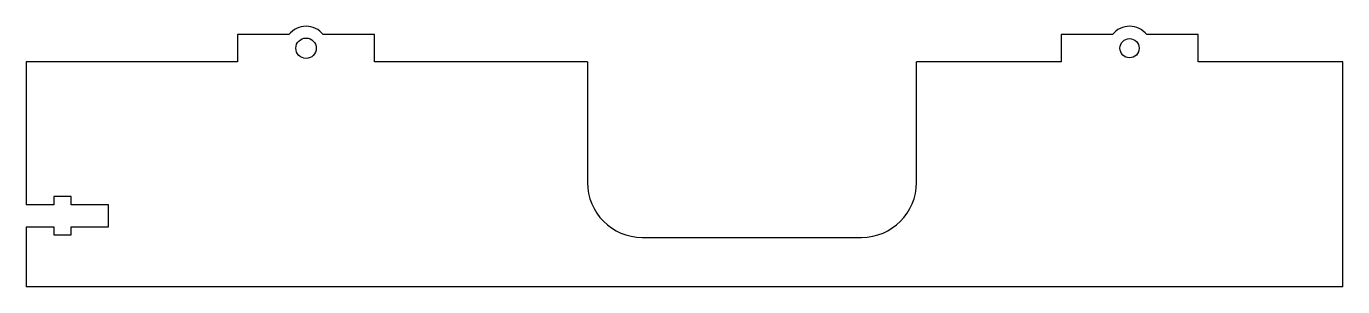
# Model space of a CAD drawing. Header units: millimetres. Extents: x -120 to 120, y -16 to 32.
import ezdxf

# ---------------------------------------------------------------- set-up
doc = ezdxf.new("R2010")
doc.units = ezdxf.units.MM

msp = doc.modelspace()

# ---------------------------------------------------------------- linework, layer by layer
at = {"color": 7, "linetype": 'Continuous', "lineweight": 25}
for p, q in [((-81.5, 30.5), (-81.5, 25.5)), ((-72.12, 30.5), (-81.5, 30.5)), ((-56.5, 30.5), (-65.88, 30.5)), ((-56.5, 25.5), (-56.5, 30.5)), ((68.65, 30.5), (68.65, 25.5)), ((78.03, 30.5), (68.65, 30.5)), ((93.65, 30.5), (84.27, 30.5)), ((93.65, 25.5), (93.65, 30.5)), ((-120, 25.5), (-120, -0.56)), ((-81.5, 25.5), (-120, 25.5)), ((-17.7, 25.5), (-56.5, 25.5)), ((-17.7, 25.5), (-17.7, 3.5)), ((42.3, 3.5), (42.3, 25.5)), ((68.65, 25.5), (42.3, 25.5)), ((120, 25.5), (93.65, 25.5)), ((120, -15.5), (120, 25.5)), ((-111.8, 0.94), (-115, 0.94)), ((-115, 0.94), (-115, -0.56)), ((-111.8, -0.56), (-111.8, 0.94)), ((-115, -0.56), (-120, -0.56)), ((-105, -0.56), (-111.8, -0.56)), ((-105, -4.56), (-105, -0.56)), ((-120, -4.56), (-115, -4.56)), ((-120, -4.56), (-120, -15.5)), ((-115, -4.56), (-115, -6.06)), ((-111.8, -6.06), (-111.8, -4.56)), ((-111.8, -4.56), (-105, -4.56)), ((-115, -6.06), (-111.8, -6.06)), ((-7.7, -6.5), (32.3, -6.5)), ((120, -15.5), (-120, -15.5))]:
    msp.add_line(p, q, dxfattribs=at)
for centre, radius in [((-69, 28), 1.86), ((81.15, 28), 1.75)]:
    msp.add_circle(centre, radius, dxfattribs=at)
for centre, radius, start, end in [((-69, 28), 4, 38.6822, 141.3178), ((81.15, 28), 4, 38.6822, 141.3178), ((-7.7, 3.5), 10, 180, 270), ((32.3, 3.5), 10, 270, 0)]:
    msp.add_arc(centre, radius, start, end, dxfattribs=at)

doc.saveas('drawing.dxf')
